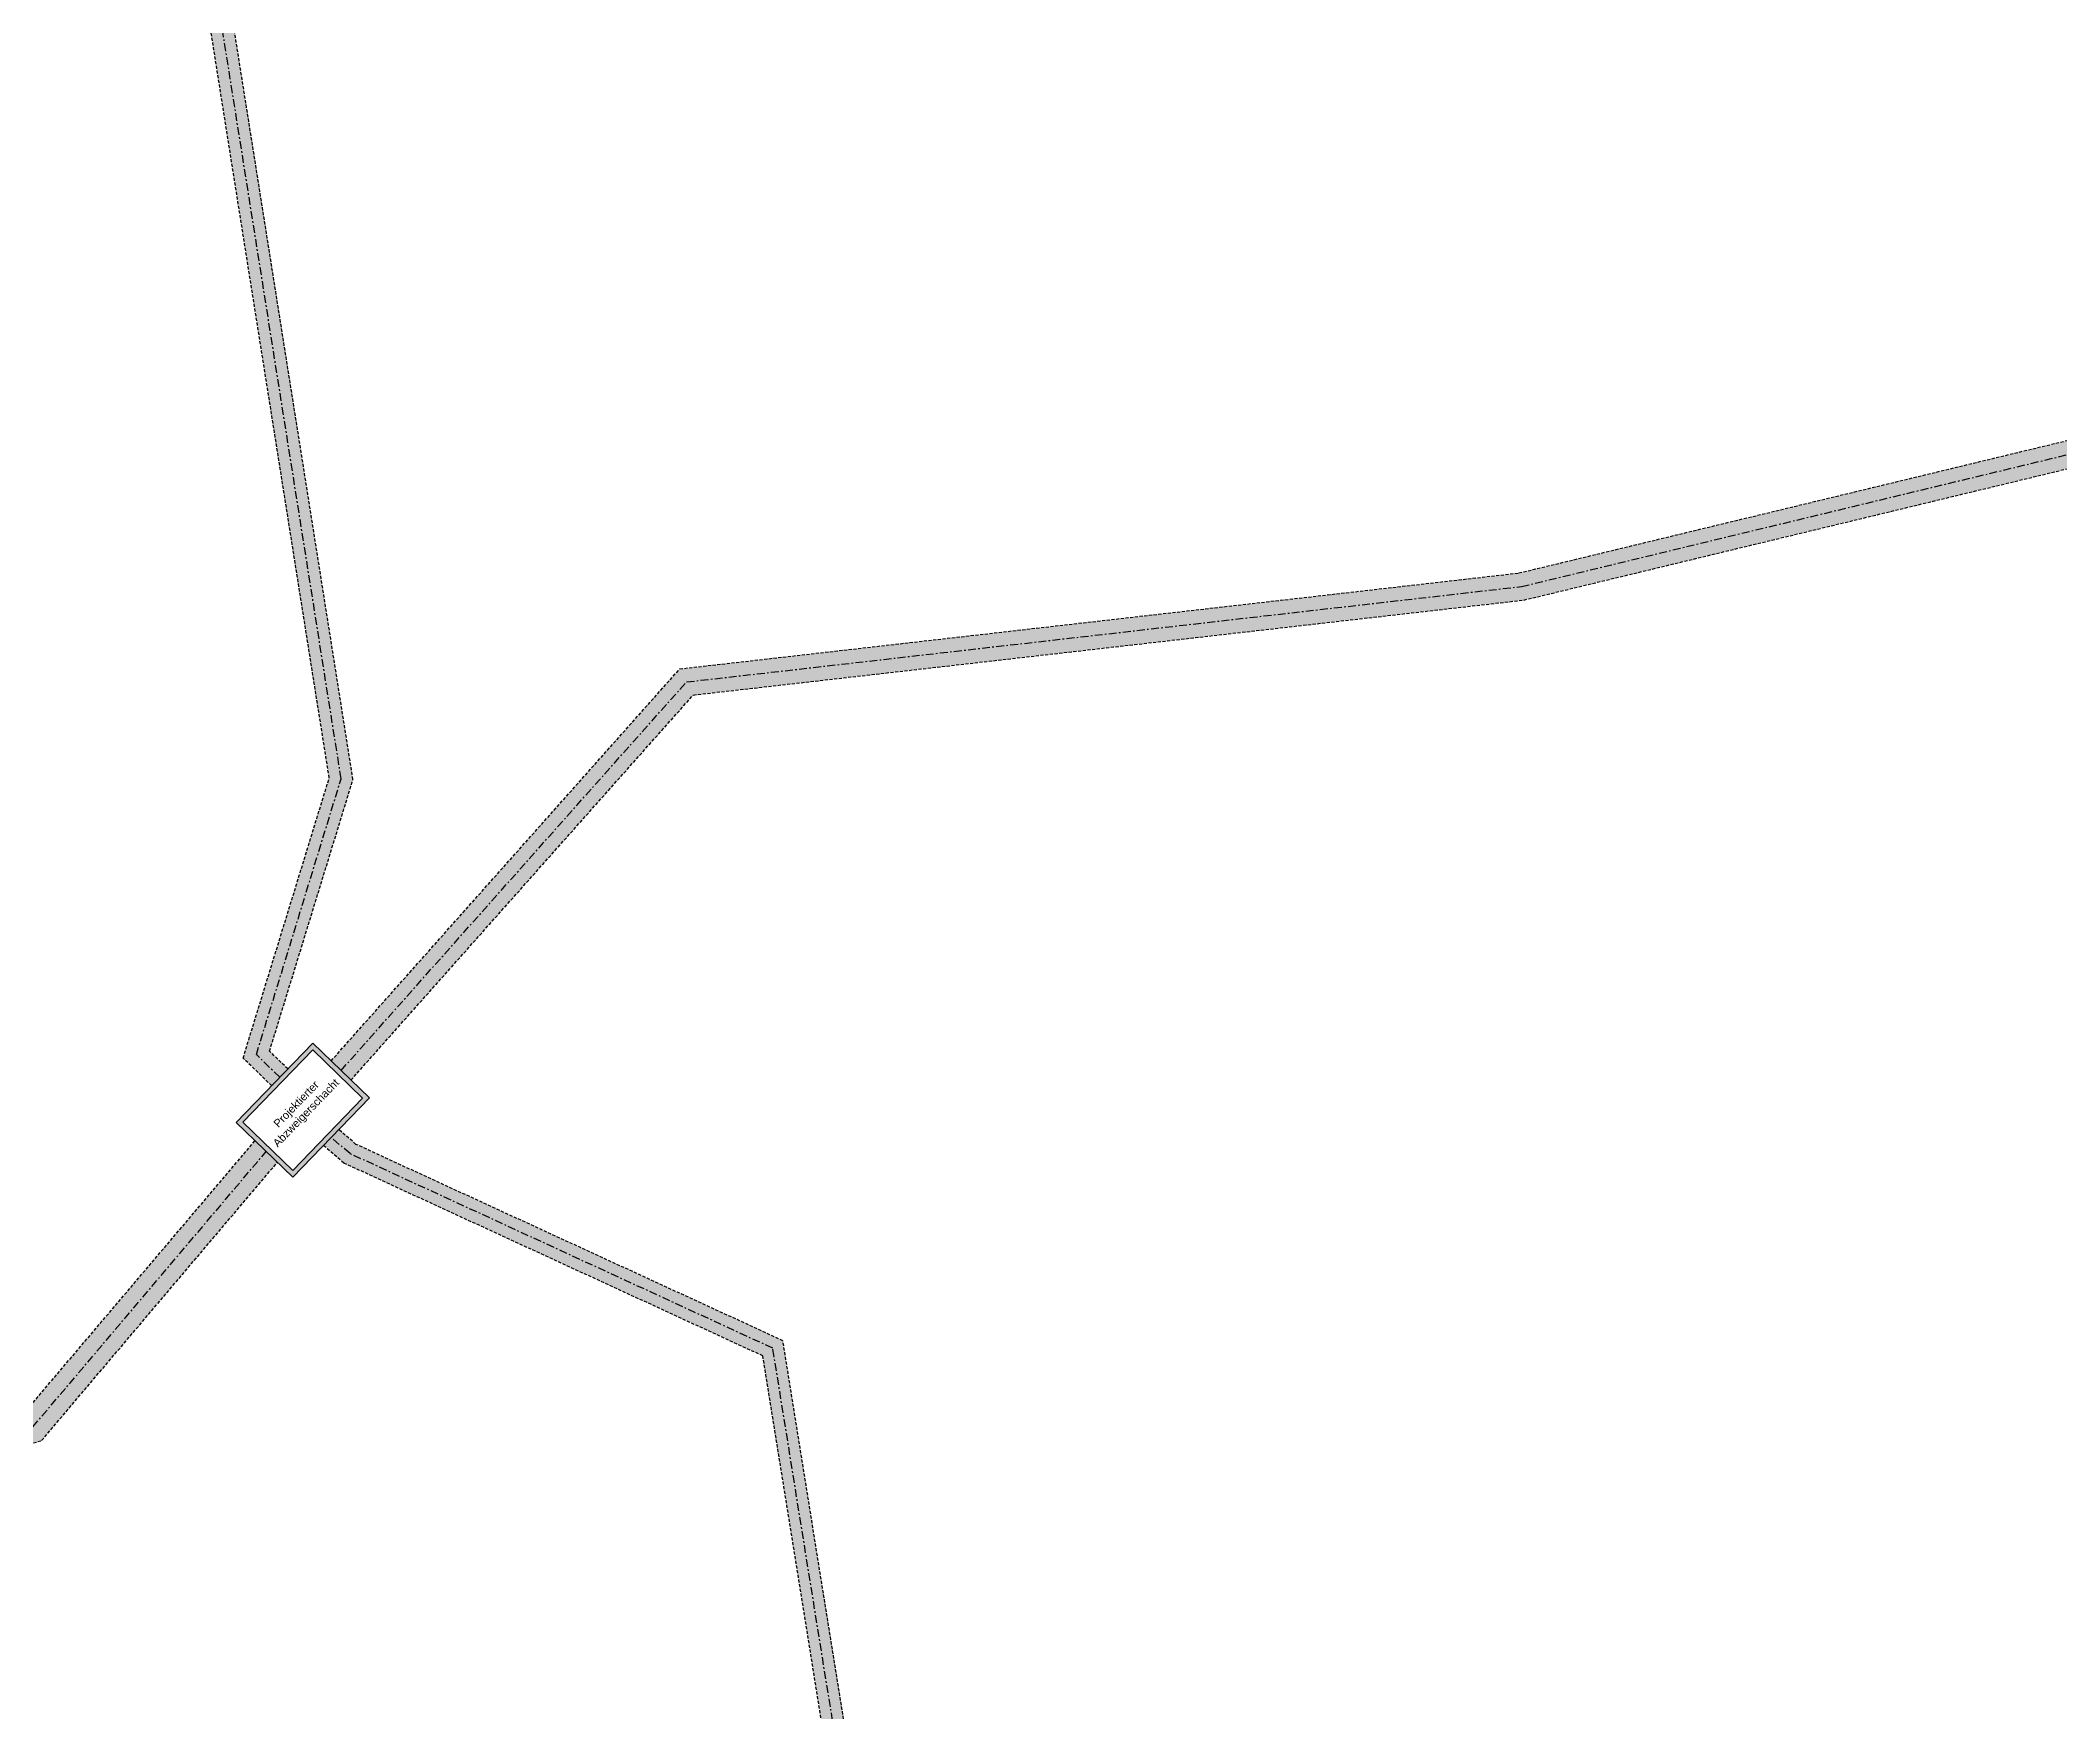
# Model space of a CAD drawing. Header units: metres. Extents: x 2684977 to 2686015, y 1244284 to 1245504.
# Drawn here: x 2685630.5 to 2685758.8, y 1245215 to 1245321.2 of the extents above; entities that cross this region are included whole.
import ezdxf
from ezdxf.enums import TextEntityAlignment as Align

# ---------------------------------------------------------------- set-up
doc = ezdxf.new("R2010")
doc.units = ezdxf.units.M
doc.header["$MEASUREMENT"] = 0
doc.linetypes.add('STRICHL_ENG', pattern=[0.3, 0.2, -0.1])
doc.linetypes.add('STRICHPKT_MITTEL', pattern=[0.8, 0.5, -0.15, 0, -0.15])
for name, color, linetype, lineweight, transparency in [('2-Verteilnetz Block', 7, 'Continuous', 0, 0.5), ('2-Verteilnetz Graben aussen', 251, 'STRICHL_ENG', 30, 0.5), ('2-Verteilnetz Graben Schacht Text', 251, 'Continuous', 13, 0.5), ('2-Verteilnetz Rohr Achse', 251, 'STRICHPKT_MITTEL', 30, 0.5), ('2-Verteilnetz Schacht', 251, 'Continuous', 30, 0.5)]:
    doc.layers.add(name, color=color, linetype=linetype, lineweight=lineweight, transparency=transparency)
doc.layers.add('2-Verteilnetz Graben Schraffur Solid', color=7, linetype='Continuous', lineweight=0, true_color=0xe0e0e0, transparency=0.5)
doc.layers.add('2-Verteilnetz Schacht_Schraffur Solid', color=7, linetype='Continuous', lineweight=0, true_color=0xe0e0e0, transparency=0.5)
doc.styles.add('Style-Arial', font='arial.ttf')

# ---------------------------------------------------------------- blocks, each defined once
blk = doc.blocks.new('ColumnText')
at = {"layer": '2-Verteilnetz Graben Schacht Text', "style": 'Style-Arial'}
for s, p in [('Projektierter', (2685645.27, 1245252.44)), ('Abzweigerschacht', (2685645.23, 1245251.2))]:
    blk.add_text(s, height=0.5, rotation=45.9838, dxfattribs=at).set_placement(p, align=Align.TOP_LEFT)
blk = doc.blocks.new('Verteilnetz proj')
at = {"layer": '2-Verteilnetz Graben Schraffur Solid'}
h = blk.add_hatch(color=256, dxfattribs=at)
h.paths.add_polyline_path([(2685418, 1245477.87), (2685408.2, 1245484.7), (2685401.87, 1245483.57), (2685401.62, 1245484.95), (2685408.53, 1245486.19), (2685418.36, 1245479.34), (2685615.15, 1245504.03), (2685631.41, 1245491.63), (2685629.59, 1245491.67), (2685629.03, 1245491.68), (2685614.76, 1245502.56)])
h.paths.add_polyline_path([(2685633.35, 1245450.58), (2685631.87, 1245450.61), (2685632.56, 1245486.61), (2685633.97, 1245486.59)])
h.paths.add_polyline_path([(2685645.2, 1245254.79), (2685643.39, 1245256.54), (2685648.86, 1245274.33), (2685630.73, 1245388.74), (2685631.87, 1245450.61), (2685633.35, 1245450.58), (2685632.22, 1245388.84), (2685650.37, 1245274.23), (2685645.07, 1245256.98), (2685646.23, 1245255.85)], flags=16)
blk.add_hatch(color=256, dxfattribs=at).paths.add_polyline_path([(2685844.09, 1245245.64), (2685841.67, 1245246.5), (2685812.69, 1245296.27), (2685802.08, 1245302.37), (2685763.34, 1245294.95), (2685724.75, 1245285.63), (2685671.99, 1245279.6), (2685650.24, 1245255.14), (2685648.98, 1245256.36), (2685671.13, 1245281.26), (2685724.44, 1245287.35), (2685762.97, 1245296.66), (2685802.39, 1245304.21), (2685813.96, 1245297.55), (2685842.86, 1245247.94), (2685844.72, 1245247.27)])
h = blk.add_hatch(color=256, dxfattribs=at)
h.paths.add_polyline_path([(2685614.83, 1245227.54), (2685614.46, 1245229.49), (2685629.46, 1245233.97), (2685644.15, 1245251.29), (2685645.57, 1245249.92), (2685630.59, 1245232.25)])
h.paths.add_polyline_path([(2685552.24, 1245216.86), (2685551.88, 1245218.79), (2685607.58, 1245228.19), (2685607.95, 1245226.25)])
h = blk.add_hatch(color=256, dxfattribs=at)
h.paths.add_polyline_path([(2685709.56, 1245065.41), (2685704.18, 1245068.21), (2685694.51, 1245124.92), (2685686.54, 1245174.55), (2685687.93, 1245174.77), (2685695.9, 1245125.15), (2685705.45, 1245069.14), (2685709.76, 1245066.9), (2685749.13, 1245075.87), (2685750.84, 1245077.47), (2685750.56, 1245078.95), (2685751.94, 1245079.22), (2685752.37, 1245076.97), (2685749.81, 1245074.58)])
h.paths.add_polyline_path([(2685685.43, 1245181.46), (2685676.41, 1245237.62), (2685649.79, 1245249.87), (2685648.49, 1245250.99), (2685649.47, 1245252), (2685650.56, 1245251.06), (2685677.68, 1245238.59), (2685686.82, 1245181.68)])
at = {"layer": '2-Verteilnetz Schacht_Schraffur Solid'}
h = blk.add_hatch(color=256, dxfattribs=at)
h.paths.add_polyline_path([(2685646.54, 1245248.98), (2685642.95, 1245252.45), (2685647.81, 1245257.49), (2685651.41, 1245254.01)])
h.paths.add_polyline_path([(2685646.54, 1245249.4), (2685643.37, 1245252.46), (2685647.82, 1245257.06), (2685650.98, 1245254)], flags=16)
at = {"layer": '2-Verteilnetz Graben aussen'}
for points in [[(2685645.2, 1245254.79), (2685643.39, 1245256.54), (2685648.86, 1245274.33), (2685630.73, 1245388.74), (2685631.87, 1245450.61)], [(2685646.23, 1245255.85), (2685645.07, 1245256.98), (2685650.37, 1245274.23), (2685632.22, 1245388.84), (2685633.35, 1245450.58)], [(2685648.98, 1245256.36), (2685671.13, 1245281.26), (2685724.44, 1245287.35), (2685762.97, 1245296.66), (2685802.39, 1245304.21), (2685813.96, 1245297.55), (2685842.86, 1245247.94), (2685844.72, 1245247.27)], [(2685650.24, 1245255.14), (2685671.99, 1245279.6), (2685724.75, 1245285.63), (2685763.34, 1245294.95), (2685802.08, 1245302.37), (2685812.69, 1245296.27), (2685841.67, 1245246.5), (2685844.09, 1245245.64)], [(2685614.46, 1245229.49), (2685629.46, 1245233.97), (2685644.15, 1245251.29)], [(2685685.43, 1245181.46), (2685676.41, 1245237.62), (2685649.79, 1245249.87), (2685648.49, 1245250.99)], [(2685686.82, 1245181.68), (2685677.68, 1245238.59), (2685650.56, 1245251.06), (2685649.47, 1245252)], [(2685614.83, 1245227.54), (2685630.59, 1245232.25), (2685645.57, 1245249.92)]]:
    blk.add_lwpolyline(points, dxfattribs=at)
at = {"layer": '2-Verteilnetz Rohr Achse'}
for points in [[(2685645.72, 1245255.32), (2685644.23, 1245256.76), (2685649.62, 1245274.28), (2685631.47, 1245388.79), (2685632.61, 1245450.59)], [(2685649.61, 1245255.75), (2685649.61, 1245255.75), (2685671.56, 1245280.43), (2685724.6, 1245286.49), (2685763.16, 1245295.8), (2685802.23, 1245303.29), (2685813.32, 1245296.91), (2685842.26, 1245247.22), (2685844.41, 1245246.45)], [(2685686.12, 1245181.57), (2685677.04, 1245238.11), (2685650.18, 1245250.47), (2685648.98, 1245251.5)], [(2685614.64, 1245228.51), (2685630.03, 1245233.11), (2685644.86, 1245250.61)]]:
    blk.add_lwpolyline(points, dxfattribs=at)
at = {"layer": '2-Verteilnetz Schacht'}
for points in [[(2685642.95, 1245252.45), (2685647.81, 1245257.49), (2685651.41, 1245254.01), (2685646.54, 1245248.98)], [(2685643.37, 1245252.46), (2685647.82, 1245257.06), (2685650.98, 1245254), (2685646.54, 1245249.4)]]:
    blk.add_3dface(points, dxfattribs=at)
at = {"layer": '2-Verteilnetz Graben Schacht Text'}
blk.add_blockref('ColumnText', (0, 0), dxfattribs=at)

msp = doc.modelspace()

# ---------------------------------------------------------------- block references
at = {"layer": '2-Verteilnetz Block'}
msp.add_blockref('Verteilnetz proj', (0, 0), dxfattribs=at)

doc.saveas('drawing.dxf')
